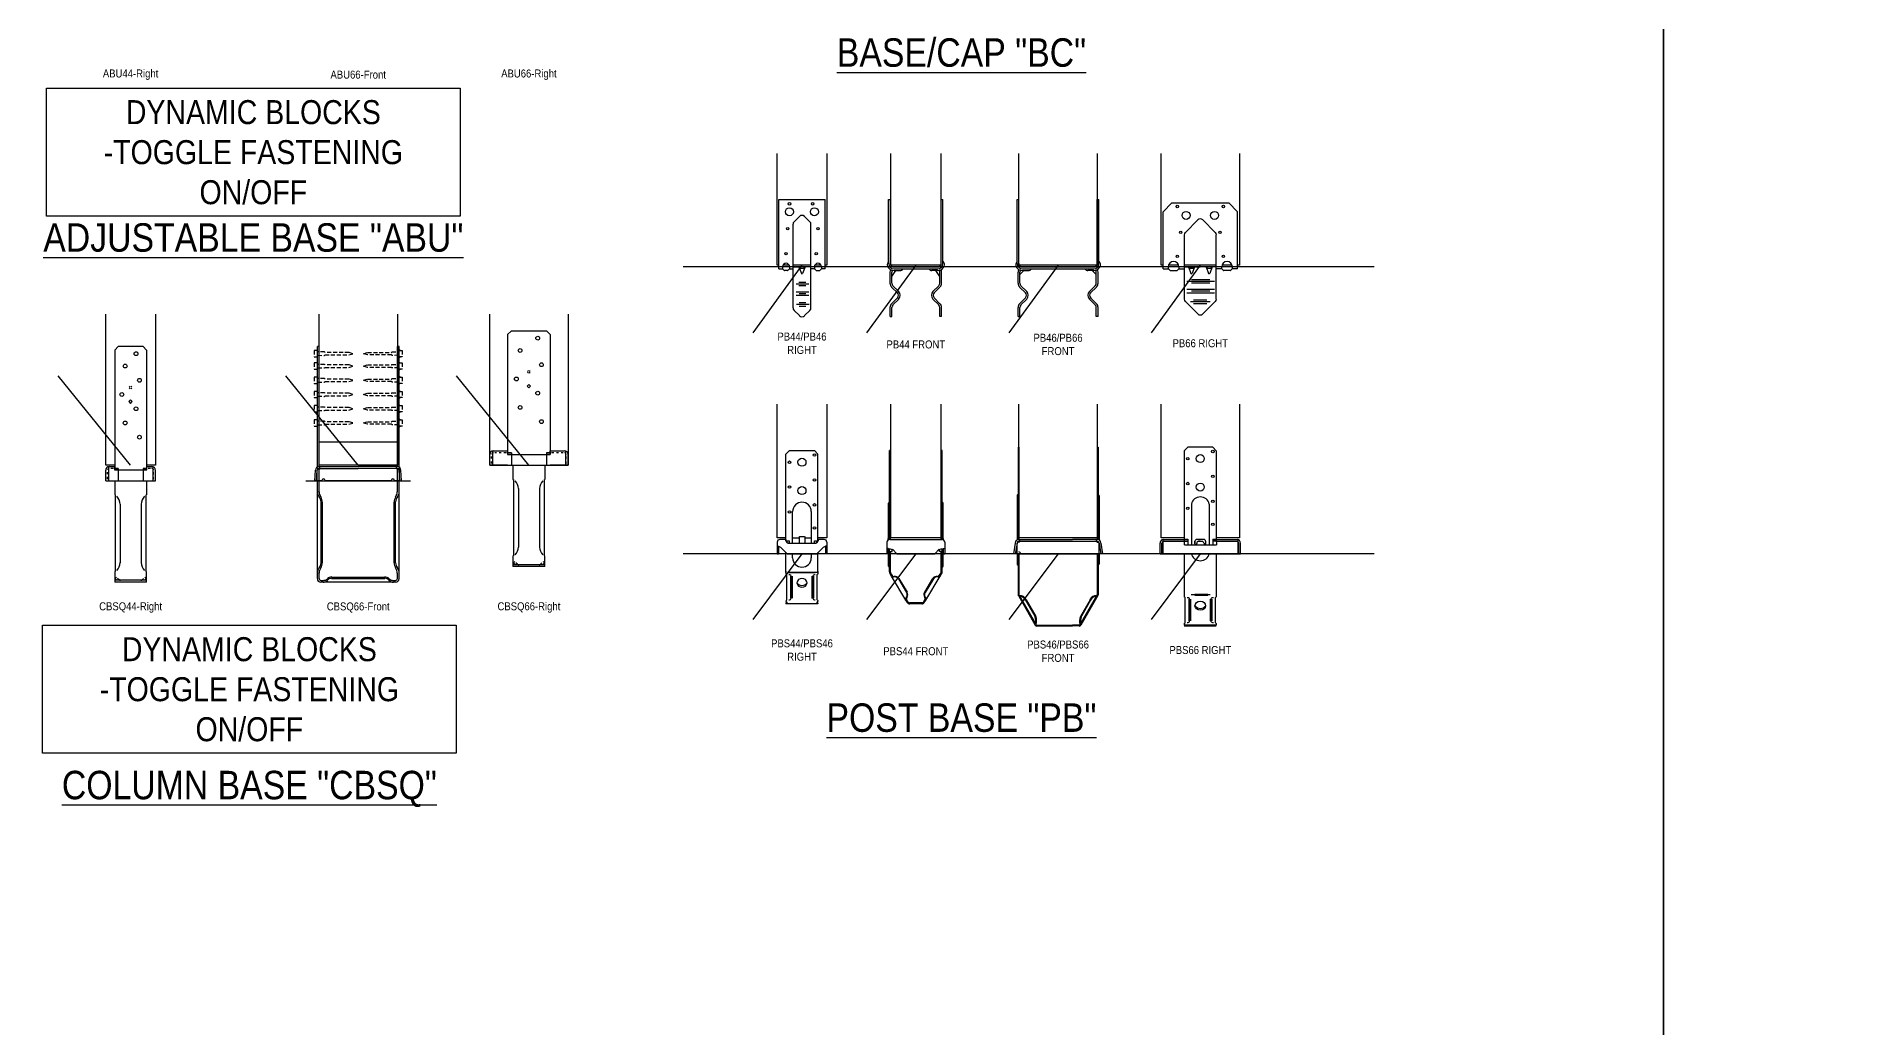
# Model space of a CAD drawing. Header units: inches. Extents: x -2661 to 42767, y -1222 to 9099.
# Drawn here: x 1390.6 to 1518.2, y 1728.7 to 1798.3 of the extents above; entities that cross this region are included whole.
import ezdxf

# ---------------------------------------------------------------- set-up
doc = ezdxf.new("R2010")
doc.units = ezdxf.units.IN
doc.header["$LTSCALE"] = 12
doc.header["$MEASUREMENT"] = 0
doc.linetypes.add('HIDDEN', pattern=[0.375, 0.25, -0.125])
doc.linetypes.add('HIDDEN8', pattern=[0.04625, 0.03125, -0.015])
doc.layers.get('0').update_dxf_attribs({"linetype": 'CONTINUOUS'})
doc.layers.add('NON-PLOT', color=253, linetype='CONTINUOUS', plot=False)
doc.layers.add('S-ANNO-NONPLOT', color=253, linetype='CONTINUOUS', plot=False, transparency=0.5)
for name, color, linetype in [('S-ANNO-NOTE', 4, 'CONTINUOUS'), ('S-SIMPSON', 2, 'CONTINUOUS'), ('S-WOOD', 3, 'CONTINUOUS')]:
    doc.layers.add(name, color=color, linetype=linetype)
doc.styles.add('Arial', font='arial.ttf', dxfattribs={"width": 0.85})

# ---------------------------------------------------------------- blocks, each defined once
blk = doc.blocks.new('CBSQ44-r')
for p, q in [((-0.88, 8.34), (-1.12, 8.09)), ((-1.12, 8.09), (-1.12, -0.22)), ((0.88, 8.34), (-0.88, 8.34)), ((0.88, 8.34), (1.12, 8.09)), ((1.12, 8.09), (1.12, -0.22)), ((-0.12, 4.47), (0, 4.59)), ((-0.12, 4.47), (0, 4.35)), ((0, 4.59), (0.12, 4.47)), ((0, 4.35), (0.12, 4.47)), ((-1.75, -1.09), (-1.75, -0.34)), ((-1.75, -1.09), (1.75, -1.09)), ((-1.62, -0.63), (-1.62, -0.48)), ((-1.62, -0.98), (-1.62, -0.82)), ((-1.56, -0.1), (-1.56, -1.09)), ((-1.5, -0.09), (-1.12, -0.09)), ((-1.39, -0.21), (-1.21, -0.21)), ((-1.14, -0.09), (-1.14, -0.33)), ((-1.14, -0.22), (-0.88, -0.22)), ((-1.14, -0.33), (1.14, -0.33)), ((-0.88, -0.22), (-1.12, -0.22)), ((-0.88, -0.22), (-1.12, -0.22)), ((-1.12, -1.09), (-1.12, -2.09)), ((-0.88, -0.22), (-0.88, -1.09)), ((-0.88, -0.22), (-0.88, -0.33)), ((-0.88, -0.33), (-0.88, -1.09)), ((0.88, -0.22), (0.88, -1.09)), ((0.88, -0.22), (0.88, -0.33)), ((1.12, -0.22), (0.88, -0.22)), ((0.88, -0.22), (1.14, -0.22)), ((1.12, -0.22), (0.88, -0.22)), ((0.88, -0.33), (0.88, -1.09)), ((1.12, -0.09), (1.5, -0.09)), ((1.12, -1.09), (1.12, -2.09)), ((1.14, -0.33), (1.14, -0.09)), ((1.23, -0.21), (1.41, -0.21)), ((1.56, -0.09), (1.56, -1.09)), ((1.62, -0.64), (1.62, -0.49)), ((1.62, -0.99), (1.62, -0.84)), ((1.75, -1.09), (1.75, -0.34)), ((-1.12, -2.09), (-1.09, -2.09)), ((-1.09, -2.09), (-1.09, -7.46)), ((1.09, -7.46), (1.09, -2.09)), ((1.12, -2.09), (1.09, -2.09)), ((-0.74, -2.74), (-0.74, -6.85)), ((0.74, -2.74), (0.74, -6.85)), ((-1.12, -7.46), (-1.12, -8.22)), ((-1.12, -7.46), (-1.09, -7.46)), ((1.12, -7.46), (1.09, -7.46)), ((1.12, -8.22), (1.12, -7.46)), ((1.12, -8.09), (-1.12, -8.09)), ((1.12, -8.22), (-1.12, -8.22))]:
    blk.add_line(p, q)
at = {"linetype": 'HIDDEN'}
for p, q in [((-0.09, 5.5), (-0.03, 5.56)), ((-0.03, 5.38), (-0.09, 5.44)), ((0.09, 5.5), (0.03, 5.56)), ((0.03, 5.38), (0.09, 5.44)), ((-1, -7.86), (-1.09, -7.95)), ((-1, -8.05), (-1.09, -7.95)), ((-0.81, -8.05), (-0.91, -7.96)), ((0.81, -8.05), (0.91, -7.96)), ((1, -7.86), (1.09, -7.95)), ((1, -8.05), (1.09, -7.95))]:
    blk.add_line(p, q, dxfattribs=at)
for centre in [(0.38, 7.84), (-0.38, 6.97), (0.62, 5.97), (-0.62, 4.97), (0.38, 3.97), (-0.38, 2.97), (0.62, 1.97)]:
    blk.add_circle(centre, 0.133)
for centre, radius, start, end in [((-1.5, -0.34), 0.25, 90, 180), ((-1.5, -0.34), 0.125, 90, 180), ((1.5, -0.34), 0.25, 0, 90), ((1.5, -0.34), 0.125, 0, 90), ((-1.64, -2.78), 0.906, 2.7693, 41.3908), ((1.65, -2.78), 0.906, 138.6092, 177.2307), ((-1.64, -6.8), 0.906, 318.6092, 357.2307), ((1.65, -6.8), 0.906, 182.7693, 221.3908)]:
    blk.add_arc(centre, radius, start, end)
for centre, start, end in [((-0.72, -7.96), 225, 270), ((0.72, -7.96), 270, 315)]:
    blk.add_arc(centre, 0.13, start, end, dxfattribs=at)
blk = doc.blocks.new('*U1065')
at = {"layer": 'NON-PLOT'}
blk.add_line((-3.69, -1.09), (3.68, -1.09), dxfattribs=at)
at = {"layer": 'S-SIMPSON'}
for p, q in [((-2.87, -0.12), (-2.87, 8.34)), ((-2.75, 8.34), (-2.87, 8.34)), ((-2.75, -0.09), (-2.75, 8.34)), ((2.75, -0.09), (2.75, 8.34)), ((2.87, 8.34), (2.75, 8.34)), ((2.87, -0.13), (2.87, 8.34)), ((-2.75, 1.65), (2.75, 1.65)), ((-3.06, -1.09), (-3, -0.34)), ((-2.93, -1.09), (-3.06, -1.09)), ((-2.93, -1.09), (-2.88, -0.34)), ((-2.75, -0.22), (-2.88, -0.22)), ((-2.88, -1.09), (-2.88, -0.34)), ((-2.57, -1.09), (-2.88, -1.09)), ((-2.88, -1.09), (-2.56, -1.09)), ((-2.87, -7.97), (-2.87, -1.09)), ((-2.75, -0.28), (-2.86, -0.28)), ((-2.84, -1.09), (-2.57, -1.09)), ((-2.75, -0.09), (0, -0.09)), ((-2.75, -0.28), (-2.75, -0.22)), ((-2.75, -0.22), (-2.69, -0.22)), ((-2.75, -1.09), (-2.75, -0.28)), ((-2.75, -1.86), (-2.75, -1.09)), ((-2.69, -0.22), (-2.69, -0.09)), ((-2.69, -0.22), (0, -0.22)), ((2.31, -1.09), (-2.32, -1.09)), ((-2.32, -1.09), (2.31, -1.09)), ((2.75, -0.09), (0, -0.09)), ((2.68, -0.22), (0, -0.22)), ((2.56, -1.09), (2.83, -1.09)), ((2.87, -1.09), (2.56, -1.09)), ((2.87, -1.09), (2.56, -1.09)), ((2.68, -0.22), (2.68, -0.09)), ((2.75, -0.22), (2.68, -0.22)), ((2.75, -0.28), (2.75, -0.22)), ((2.75, -1.09), (2.75, -0.28)), ((2.75, -0.28), (2.85, -0.28)), ((2.75, -1.86), (2.75, -1.09)), ((2.87, -0.13), (2.87, -1.09)), ((2.93, -1.09), (2.87, -0.34)), ((2.93, -1.09), (2.87, -0.34)), ((2.87, -7.97), (2.87, -1.09)), ((2.87, -1.86), (2.87, -1.09)), ((2.93, -1.09), (3.05, -1.09)), ((3.05, -1.09), (3, -0.34)), ((-2.61, -6.85), (-2.61, -2.58)), ((-2.52, -6.85), (-2.52, -2.59)), ((2.52, -6.85), (2.52, -2.59)), ((2.61, -6.85), (2.61, -2.58)), ((-2.75, -7.97), (-2.75, -7.58)), ((2.75, -7.97), (2.75, -7.58)), ((-2.75, -7.97), (-2.75, -7.97)), ((2.62, -8.22), (-2.63, -8.22)), ((-2.62, -8.1), (-2.47, -8.1)), ((-1.87, -7.95), (1.87, -7.95)), ((-1.86, -7.86), (1.87, -7.86)), ((2.47, -8.1), (2.62, -8.1)), ((2.75, -7.97), (2.75, -7.97))]:
    blk.add_line(p, q, dxfattribs=at)
at = {"layer": 'S-SIMPSON', "color": 1, "linetype": 'HIDDEN8', "ltscale": 0.75}
for points in [[(-0.37, 7.84), (-0.65, 7.93), (-2.33, 7.93), (-2.37, 7.97), (-2.84, 7.97, -0.417818), (-2.87, 8), (-2.87, 8.1), (-2.92, 8.1), (-2.92, 8.06), (-3.1, 8.06), (-3.1, 7.63), (-2.92, 7.63), (-2.92, 7.58), (-2.87, 7.58), (-2.87, 7.69, -0.414214), (-2.84, 7.73), (-2.37, 7.72), (-2.33, 7.76), (-0.65, 7.76)], [(0.37, 7.84), (0.65, 7.93), (2.34, 7.93), (2.37, 7.97), (2.84, 7.97, 0.417818), (2.87, 8), (2.87, 8.1), (2.92, 8.1), (2.92, 8.06), (3.1, 8.06), (3.1, 7.63), (2.92, 7.63), (2.92, 7.58), (2.87, 7.58), (2.87, 7.69, 0.414214), (2.84, 7.73), (2.37, 7.72), (2.34, 7.76), (0.65, 7.76)], [(-0.37, 6.97), (-0.65, 7.06), (-2.33, 7.06), (-2.37, 7.09), (-2.84, 7.09, -0.417818), (-2.87, 7.12), (-2.87, 7.23), (-2.92, 7.23), (-2.92, 7.19), (-3.1, 7.19), (-3.1, 6.75), (-2.92, 6.75), (-2.92, 6.71), (-2.87, 6.71), (-2.87, 6.82, -0.414214), (-2.84, 6.85), (-2.37, 6.84), (-2.33, 6.88), (-0.65, 6.88)], [(0.37, 6.97), (0.65, 7.06), (2.34, 7.06), (2.37, 7.09), (2.84, 7.09, 0.417818), (2.87, 7.12), (2.87, 7.23), (2.92, 7.23), (2.92, 7.19), (3.1, 7.19), (3.1, 6.75), (2.92, 6.75), (2.92, 6.71), (2.87, 6.71), (2.87, 6.82, 0.414214), (2.84, 6.85), (2.37, 6.84), (2.34, 6.88), (0.65, 6.88)], [(-0.37, 5.97), (-0.65, 6.06), (-2.33, 6.06), (-2.37, 6.09), (-2.84, 6.09, -0.417818), (-2.87, 6.12), (-2.87, 6.23), (-2.92, 6.23), (-2.92, 6.19), (-3.1, 6.19), (-3.1, 5.75), (-2.92, 5.75), (-2.92, 5.71), (-2.87, 5.71), (-2.87, 5.82, -0.414214), (-2.84, 5.85), (-2.37, 5.84), (-2.33, 5.88), (-0.65, 5.88)], [(-0.37, 4.97), (-0.65, 5.06), (-2.33, 5.06), (-2.37, 5.09), (-2.84, 5.09, -0.417818), (-2.87, 5.12), (-2.87, 5.23), (-2.92, 5.23), (-2.92, 5.19), (-3.09, 5.19), (-3.09, 4.75), (-2.92, 4.75), (-2.92, 4.71), (-2.87, 4.71), (-2.87, 4.82, -0.414214), (-2.84, 4.85), (-2.37, 4.84), (-2.33, 4.88), (-0.65, 4.88)], [(0.37, 5.97), (0.65, 6.06), (2.34, 6.06), (2.37, 6.09), (2.84, 6.09, 0.417818), (2.87, 6.12), (2.87, 6.23), (2.92, 6.23), (2.92, 6.19), (3.1, 6.19), (3.1, 5.75), (2.92, 5.75), (2.92, 5.71), (2.87, 5.71), (2.87, 5.82, 0.414214), (2.84, 5.85), (2.37, 5.84), (2.34, 5.88), (0.65, 5.88)], [(0.37, 4.97), (0.65, 5.06), (2.33, 5.06), (2.37, 5.09), (2.84, 5.09, 0.417818), (2.87, 5.12), (2.87, 5.23), (2.92, 5.23), (2.92, 5.19), (3.09, 5.19), (3.09, 4.75), (2.92, 4.75), (2.92, 4.71), (2.87, 4.71), (2.87, 4.82, 0.414214), (2.84, 4.85), (2.37, 4.84), (2.33, 4.88), (0.65, 4.88)], [(-0.37, 3.97), (-0.65, 4.06), (-2.33, 4.06), (-2.37, 4.09), (-2.84, 4.09, -0.417818), (-2.87, 4.12), (-2.87, 4.23), (-2.92, 4.23), (-2.92, 4.19), (-3.09, 4.19), (-3.09, 3.75), (-2.92, 3.75), (-2.92, 3.71), (-2.87, 3.71), (-2.87, 3.82, -0.414214), (-2.84, 3.85), (-2.37, 3.84), (-2.33, 3.88), (-0.65, 3.88)], [(0.37, 3.97), (0.65, 4.06), (2.33, 4.06), (2.37, 4.09), (2.84, 4.09, 0.417818), (2.87, 4.12), (2.87, 4.23), (2.92, 4.23), (2.92, 4.19), (3.09, 4.19), (3.09, 3.75), (2.92, 3.75), (2.92, 3.71), (2.87, 3.71), (2.87, 3.82, 0.414214), (2.84, 3.85), (2.37, 3.84), (2.33, 3.88), (0.65, 3.88)], [(-0.37, 2.97), (-0.65, 3.06), (-2.33, 3.06), (-2.37, 3.09), (-2.84, 3.09, -0.417818), (-2.87, 3.12), (-2.87, 3.23), (-2.92, 3.23), (-2.92, 3.19), (-3.1, 3.19), (-3.1, 2.75), (-2.92, 2.75), (-2.92, 2.71), (-2.87, 2.71), (-2.87, 2.82, -0.414214), (-2.84, 2.85), (-2.37, 2.84), (-2.33, 2.88), (-0.65, 2.88)], [(0.37, 2.97), (0.65, 3.06), (2.34, 3.06), (2.37, 3.09), (2.84, 3.09, 0.417818), (2.87, 3.12), (2.87, 3.23), (2.92, 3.23), (2.92, 3.19), (3.1, 3.19), (3.1, 2.75), (2.92, 2.75), (2.92, 2.71), (2.87, 2.71), (2.87, 2.82, 0.414214), (2.84, 2.85), (2.37, 2.84), (2.34, 2.88), (0.65, 2.88)]]:
    blk.add_lwpolyline(points, format="xyb", close=True, dxfattribs=at)
at = {"layer": 'S-SIMPSON'}
for centre, radius, start, end in [((-2.75, -0.34), 0.25, 90, 180), ((-2.75, -0.34), 0.125, 90, 180), ((-2.75, -0.22), 0.0625, 270, 0), ((-2.44, -1.09), 0.125, 0, 180), ((2.43, -1.09), 0.125, 0, 180), ((2.75, -0.22), 0.0625, 180, 270), ((2.75, -0.34), 0.25, 0, 90), ((2.75, -0.34), 0.125, 0, 90), ((-2.38, -1.89), 0.493, 176.0522, 221.0425), ((-2.01, -1.82), 0.739, 183.1656, 212.7121), ((-3.44, -2.68), 0.839, 6.8508, 33.9656), ((-3.28, -2.62), 0.758, 2.1464, 31.7503), ((3.28, -2.62), 0.758, 148.2514, 177.8554), ((3.45, -2.68), 0.839, 146.0362, 173.1509), ((2.01, -1.82), 0.739, 327.2897, 356.8361), ((2.38, -1.89), 0.493, 318.9592, 3.9496), ((-2.38, -7.55), 0.493, 138.9584, 183.9487), ((-3.44, -6.75), 0.839, 326.0353, 353.15), ((-2.01, -7.62), 0.739, 147.2888, 176.8352), ((-3.28, -6.82), 0.758, 328.2505, 357.8545), ((3.28, -6.82), 0.758, 182.1455, 211.7495), ((3.45, -6.75), 0.839, 186.85, 213.9647), ((2.01, -7.62), 0.739, 3.1648, 32.7112), ((2.38, -7.55), 0.493, 356.0513, 41.0416), ((-2.64, -7.99), 0.234, 176.0103, 271.6515), ((-2.62, -7.97), 0.13, 180, 270), ((-2.45, -7.69), 0.405, 267.8651, 314.53), ((-2.49, -7.72), 0.499, 272.4108, 309.9843), ((-1.88, -8.26), 0.405, 87.8651, 135.8748), ((-1.86, -8.35), 0.403, 91.2376, 141.3107), ((1.88, -8.26), 0.405, 44.1252, 92.1349), ((1.86, -8.35), 0.403, 38.6893, 88.7624), ((2.46, -7.69), 0.405, 225.47, 272.1349), ((2.5, -7.72), 0.499, 230.0157, 267.5892), ((2.62, -7.97), 0.25, 270, 0), ((2.62, -7.97), 0.13, 270, 0)]:
    blk.add_arc(centre, radius, start, end, dxfattribs=at)
blk = doc.blocks.new('PB44-front')
at = {"layer": 'S-SIMPSON'}
for p, q in [((-1.91, 0.12), (-1.91, 4.62)), ((-1.91, 4.62), (-1.78, 4.62)), ((-1.78, 0.12), (-1.78, 4.62)), ((1.78, 0.12), (1.78, 4.62)), ((1.78, 4.62), (1.91, 4.62)), ((1.91, 0.12), (1.91, 4.62)), ((-1.81, -1.27), (-1.81, -0.5)), ((-1.69, -0.79), (-1.4, -0.37)), ((-1.69, -1.27), (-1.69, -0.5)), ((-1.53, -0.12), (1.53, -0.12)), ((-1.53, -0.25), (1.53, -0.25)), ((-1.53, -0.38), (-1.12, -0.38)), ((1.54, -0.38), (1.13, -0.38)), ((1.69, -0.79), (1.4, -0.37)), ((1.69, -1.27), (1.69, -0.5)), ((1.81, -1.27), (1.81, -0.5)), ((-1.7, -1.54), (-1.29, -1.95)), ((-1.7, -2.71), (-1.29, -2.3)), ((-1.61, -1.45), (-1.2, -1.86)), ((-1.61, -2.8), (-1.2, -2.39)), ((1.61, -1.45), (1.2, -1.86)), ((1.61, -2.8), (1.2, -2.39)), ((1.7, -1.54), (1.29, -1.95)), ((1.7, -2.71), (1.29, -2.3)), ((-1.81, -3.62), (-1.81, -2.98)), ((-1.81, -3.62), (-1.69, -3.62)), ((-1.69, -3.62), (-1.69, -2.98)), ((1.69, -3.62), (1.69, -2.98)), ((1.81, -3.62), (1.69, -3.62)), ((1.81, -3.62), (1.81, -2.98))]:
    blk.add_line(p, q, dxfattribs=at)
for centre, radius, start, end in [((-1.7, 0.02), 0.307, 132.3415, 196.7224), ((-1.53, 0.12), 0.375, 180, 270), ((-1.53, 0.12), 0.25, 180, 270), ((1.53, 0.12), 0.375, 270, 0), ((1.53, 0.12), 0.25, 270, 0), ((1.71, 0.02), 0.307, 343.2776, 47.6585), ((-1.53, 0.12), 0.5, 202.1719, 270), ((-1.44, -0.5), 0.375, 150.8034, 180), ((-1.44, -1.27), 0.375, 180, 225), ((-1.44, -0.5), 0.25, 146.4156, 180), ((-1.44, -1.27), 0.25, 180, 225), ((-1.11, -0.15), 0.225, 267.3994, 333.569), ((1.12, -0.15), 0.225, 206.431, 272.6006), ((1.54, 0.12), 0.5, 270, 337.8281), ((1.44, -1.27), 0.25, 315, 0), ((1.44, -0.5), 0.25, 0, 32.9101), ((1.44, -1.27), 0.375, 315, 0), ((1.44, -0.5), 0.375, 0, 28.3139), ((-1.47, -2.12), 0.25, 315, 45), ((-1.47, -2.12), 0.375, 315, 45), ((1.47, -2.12), 0.375, 135, 225), ((1.47, -2.12), 0.25, 135, 225), ((-1.44, -2.98), 0.375, 135, 180), ((-1.44, -2.98), 0.25, 135, 180), ((1.44, -2.98), 0.25, 0, 45), ((1.44, -2.98), 0.375, 0, 45)]:
    blk.add_arc(centre, radius, start, end, dxfattribs=at)
blk = doc.blocks.new('PB44-right')
at = {"layer": 'S-SIMPSON'}
for p, q in [((-1.62, -0.25), (-1.62, 4.62)), ((-1.62, 4.62), (1.62, 4.62)), ((1.62, -0.25), (1.62, 4.62)), ((-0.62, -3), (-0.62, 2.87)), ((-0.55, 3.05), (-0.18, 3.43)), ((0.55, 3.05), (0.18, 3.43)), ((0.63, -3), (0.63, 2.88)), ((-1.62, -0.25), (-1.37, -0.25)), ((-1.37, -0.12), (-1.37, -0.25)), ((-1.27, -0.36), (-1.37, -0.26)), ((-1.03, -0.38), (-1.22, -0.38)), ((-0.98, -0.36), (-0.88, -0.26)), ((-0.88, -0.12), (-0.88, -0.25)), ((-0.88, -0.25), (-0.62, -0.25)), ((-0.62, -0.12), (-0.22, -0.12)), ((0.22, -0.12), (-0.22, -0.12)), ((-0.22, -0.13), (-0.04, -0.58)), ((-0.22, -1.19), (0.28, -1.19)), ((0.22, -0.13), (0.04, -0.58)), ((0.63, -0.12), (0.22, -0.12)), ((0.87, -0.25), (0.62, -0.25)), ((0.87, -0.12), (0.87, -0.25)), ((0.98, -0.36), (0.88, -0.26)), ((1.03, -0.38), (1.22, -0.38)), ((1.27, -0.36), (1.37, -0.26)), ((1.37, -0.12), (1.37, -0.25)), ((1.62, -0.25), (1.37, -0.25)), ((-0.41, -1.31), (0.47, -1.31)), ((-0.41, -1.88), (0.47, -1.88)), ((-0.41, -2.12), (0.47, -2.12)), ((-0.22, -1.44), (0.28, -1.44)), ((-0.19, -2), (0.28, -2)), ((-0.55, -3.18), (-0.18, -3.55)), ((-0.38, -2.75), (0.5, -2.75)), ((-0.19, -2.62), (0.28, -2.62)), ((-0.19, -2.88), (0.28, -2.88)), ((0.55, -3.18), (0.18, -3.55))]:
    blk.add_line(p, q, dxfattribs=at)
for centre, radius in [((-0.88, 3.75), 0.281), ((-0.88, 4.31), 0.0859), ((0.87, 3.75), 0.281), ((0.75, 4.31), 0.0859), ((-1, 2.56), 0.0859), ((1.12, 2.56), 0.0859), ((-1.12, 0.81), 0.0859), ((1, 0.81), 0.0859)]:
    blk.add_circle(centre, radius, dxfattribs=at)
for centre, radius, start, end in [((-0.38, 2.87), 0.25, 135, 180), ((0, 3.25), 0.25, 45, 135), ((0.38, 2.87), 0.25, 0, 45), ((-1.12, -0.12), 0.25, 0, 180), ((1.12, -0.12), 0.25, 0, 180), ((-1.39, -0.28), 0.0312, 45, 90), ((-1.22, -0.31), 0.0625, 225, 270), ((-1.03, -0.31), 0.0625, 270, 315), ((-0.86, -0.28), 0.0312, 90, 135), ((-0.23, -0.16), 0.0312, 45.9514, 90), ((0, 0.08), 0.302, 225.9514, 314.0486), ((0, -0.56), 0.0469, 200.4239, 339.5761), ((0.23, -0.16), 0.0312, 90, 134.0486), ((0.86, -0.28), 0.0312, 45, 90), ((1.03, -0.31), 0.0625, 225, 270), ((1.22, -0.31), 0.0625, 270, 315), ((1.39, -0.28), 0.0312, 90, 135), ((-0.38, -3), 0.25, 180, 225), ((0, -3.38), 0.25, 225, 315), ((0.38, -3), 0.25, 315, 0)]:
    blk.add_arc(centre, radius, start, end, dxfattribs=at)
blk = doc.blocks.new('PB46-PB66-front')
at = {"layer": 'S-SIMPSON'}
for p, q in [((-2.88, 0.12), (-2.88, 4.62)), ((-2.88, 4.62), (-2.75, 4.62)), ((-2.75, 0.12), (-2.75, 4.62)), ((2.75, 0.12), (2.75, 4.62)), ((2.75, 4.62), (2.87, 4.62)), ((2.87, 0.12), (2.87, 4.62)), ((-2.81, -1.27), (-2.81, -0.5)), ((-2.69, -0.66), (-2.4, -0.37)), ((-2.69, -1.27), (-2.69, -0.5)), ((-2.5, -0.12), (2.5, -0.12)), ((-2.5, -0.25), (2.5, -0.25)), ((-2.5, -0.38), (-2.09, -0.38)), ((2.51, -0.38), (2.1, -0.38)), ((2.69, -0.66), (2.4, -0.37)), ((2.69, -1.27), (2.69, -0.5)), ((2.81, -1.27), (2.81, -0.5)), ((-2.7, -1.54), (-2.29, -1.95)), ((-2.7, -2.71), (-2.29, -2.3)), ((-2.61, -1.45), (-2.2, -1.86)), ((-2.61, -2.8), (-2.2, -2.39)), ((2.61, -1.45), (2.2, -1.86)), ((2.61, -2.8), (2.2, -2.39)), ((2.7, -1.54), (2.29, -1.95)), ((2.7, -2.71), (2.29, -2.3)), ((-2.81, -3.62), (-2.81, -2.98)), ((-2.81, -3.62), (-2.69, -3.62)), ((-2.69, -3.62), (-2.69, -2.98)), ((2.69, -3.62), (2.69, -2.98)), ((2.81, -3.62), (2.69, -3.62)), ((2.81, -3.62), (2.81, -2.98))]:
    blk.add_line(p, q, dxfattribs=at)
for centre, radius, start, end in [((-2.67, 0.02), 0.307, 132.3415, 196.7224), ((-2.5, 0.12), 0.375, 180, 270), ((-2.5, 0.12), 0.25, 180, 270), ((2.5, 0.12), 0.375, 270, 0), ((2.5, 0.12), 0.25, 270, 0), ((2.68, 0.02), 0.307, 343.2776, 47.6585), ((-2.5, 0.12), 0.5, 202.1719, 270), ((-2.44, -0.5), 0.375, 148.4591, 180), ((-2.44, -1.27), 0.375, 180, 225), ((-2.44, -0.5), 0.25, 144.4708, 180), ((-2.44, -1.27), 0.25, 180, 225), ((-2.08, -0.15), 0.225, 267.3994, 333.569), ((2.09, -0.15), 0.225, 206.431, 272.6006), ((2.51, 0.12), 0.5, 270, 337.8281), ((2.44, -1.27), 0.25, 315, 0), ((2.44, -0.5), 0.25, 0, 34.6968), ((2.44, -1.27), 0.375, 315, 0), ((2.44, -0.5), 0.375, 0, 30.5668), ((-2.47, -2.12), 0.25, 315, 45), ((-2.47, -2.12), 0.375, 315, 45), ((2.47, -2.12), 0.375, 135, 225), ((2.47, -2.12), 0.25, 135, 225), ((-2.44, -2.98), 0.375, 135, 180), ((-2.44, -2.98), 0.25, 135, 180), ((2.44, -2.98), 0.25, 0, 45), ((2.44, -2.98), 0.375, 0, 45)]:
    blk.add_arc(centre, radius, start, end, dxfattribs=at)
blk = doc.blocks.new('PB66-right')
for p, q in [((-2.62, 3.75), (-2, 4.38)), ((-2, 4.38), (2, 4.38)), ((2.62, 3.75), (2, 4.38)), ((-2.62, -0.25), (-2.62, 3.75)), ((-1.05, 2.3), (-0.18, 3.18)), ((1.05, 2.3), (0.18, 3.18)), ((2.62, -0.25), (2.62, 3.75)), ((-1.12, -2.38), (-1.12, 2.12)), ((1.12, -2.38), (1.12, 2.12)), ((-2.62, -0.25), (-2.26, -0.25)), ((-2.25, -0.12), (-2.25, -0.25)), ((-2.14, -0.36), (-2.24, -0.26)), ((-2.1, -0.38), (-1.65, -0.38)), ((-1.61, -0.36), (-1.51, -0.26)), ((-1.5, -0.12), (-1.5, -0.25)), ((-1.49, -0.25), (-1.12, -0.25)), ((-1.12, -0.12), (0, -0.12)), ((-0.94, -1.12), (1, -1.12)), ((-0.84, -0.13), (-0.67, -0.58)), ((-0.63, -1), (0.66, -1)), ((-0.63, -1.25), (0.66, -1.25)), ((-0.41, -0.13), (-0.58, -0.58)), ((1.12, -0.12), (0, -0.12)), ((0.41, -0.13), (0.58, -0.58)), ((0.84, -0.13), (0.67, -0.58)), ((1.49, -0.25), (1.12, -0.25)), ((1.5, -0.12), (1.5, -0.25)), ((1.61, -0.36), (1.51, -0.26)), ((2.1, -0.38), (1.65, -0.38)), ((2.14, -0.36), (2.24, -0.26)), ((2.25, -0.12), (2.25, -0.25)), ((2.62, -0.25), (2.26, -0.25)), ((-0.94, -1.69), (1, -1.69)), ((-0.94, -1.94), (1, -1.94)), ((-0.63, -1.81), (0.66, -1.81)), ((-0.47, -2.44), (0.47, -2.44)), ((-1.05, -2.55), (-0.18, -3.43)), ((-0.69, -2.56), (0.69, -2.56)), ((-0.47, -2.69), (0.47, -2.69)), ((1.05, -2.55), (0.18, -3.43))]:
    blk.add_line(p, q)
for centre, radius in [((-1.62, 4.12), 0.0859), ((1.62, 4.12), 0.0859), ((-1, 3.5), 0.281), ((1, 3.5), 0.281), ((-1.38, 2.31), 0.0859), ((1.38, 2.31), 0.0859), ((-1.62, 0.62), 0.0859), ((1.62, 0.62), 0.0859)]:
    blk.add_circle(centre, radius)
for centre, radius, start, end in [((0, 3), 0.25, 45, 135), ((-0.88, 2.12), 0.25, 135, 180), ((0.88, 2.12), 0.25, 0, 45), ((-1.88, -0.12), 0.375, 0, 180), ((1.88, -0.12), 0.375, 0, 180), ((-2.26, -0.28), 0.0312, 45, 90), ((-2.1, -0.31), 0.0625, 225, 270), ((-1.65, -0.31), 0.0625, 270, 315), ((-1.49, -0.28), 0.0312, 90, 135), ((-0.86, -0.16), 0.0312, 45.9514, 90), ((-0.63, 0.08), 0.302, 225.9514, 314.0486), ((-0.63, -0.56), 0.0469, 200.4239, 339.5761), ((-0.39, -0.16), 0.0312, 90, 134.0486), ((0.39, -0.16), 0.0312, 45.9514, 90), ((0.62, 0.08), 0.302, 225.9514, 314.0486), ((0.62, -0.56), 0.0469, 200.4239, 339.5761), ((0.86, -0.16), 0.0312, 90, 134.0486), ((1.49, -0.28), 0.0312, 45, 90), ((1.65, -0.31), 0.0625, 225, 270), ((2.1, -0.31), 0.0625, 270, 315), ((2.26, -0.28), 0.0312, 90, 135), ((-0.88, -2.38), 0.25, 180, 225), ((0.88, -2.38), 0.25, 315, 0), ((0, -3.25), 0.25, 225, 315)]:
    blk.add_arc(centre, radius, start, end)
blk = doc.blocks.new('Y-PBS44A-f')
for p, q in [((-1.13, 10.53), (-0.88, 10.78)), ((-1.13, 4.43), (-1.13, 10.53)), ((-0.88, 10.78), (0.88, 10.78)), ((0.88, 10.78), (1.12, 10.53)), ((1.12, 4.43), (1.12, 10.53)), ((-0.66, 4.28), (-0.66, 6.49)), ((0.66, 4.28), (0.66, 6.49)), ((-1.75, 4.33), (-1.75, 3.52)), ((-1.75, 4.05), (-1.65, 4.05)), ((-1.65, 4.05), (-1.65, 3.52)), ((-1.13, 4.52), (-1.55, 4.52)), ((-1.43, 3.91), (-1.04, 3.52)), ((-1.14, 4.52), (-1.14, 4.44)), ((-1.13, 4.43), (-1.14, 4.43)), ((-1.13, 4.43), (-0.88, 4.43)), ((-1.05, 4.3), (-1.05, 4.43)), ((-0.98, 4.28), (0.98, 4.28)), ((-0.88, 4.28), (-0.88, 4.43)), ((-0.19, 4.74), (-0.19, 4.28)), ((-0.17, 4.74), (0.18, 4.74)), ((0.19, 4.74), (0.19, 4.28)), ((0.88, 4.43), (1.12, 4.43)), ((0.88, 4.28), (0.88, 4.43)), ((1.43, 3.91), (1.04, 3.52)), ((1.05, 4.3), (1.05, 4.43)), ((1.55, 4.52), (1.12, 4.52)), ((1.14, 4.43), (1.12, 4.43)), ((1.14, 4.52), (1.14, 4.44)), ((1.65, 4.05), (1.65, 3.52)), ((1.75, 4.05), (1.65, 4.05)), ((1.75, 4.33), (1.75, 3.52)), ((-1.75, 3.52), (-1.65, 3.52)), ((-1.13, 2.21), (-1.13, 3.61)), ((-1.04, 3.52), (1.04, 3.52)), ((-0.66, 3.24), (-0.66, 3.52)), ((0.66, 3.24), (0.66, 3.52)), ((1.12, 2.21), (1.12, 3.61)), ((1.75, 3.52), (1.65, 3.52)), ((-1.13, 2.3), (-1.13, 2.11)), ((-1.06, 0.28), (-1.06, 2.06)), ((1.07, 2.21), (-1.03, 2.21)), ((0.92, 2.18), (-0.92, 2.18)), ((-0.81, 1.94), (-0.81, 0.41)), ((-0.75, 1.89), (-0.75, 0.96)), ((-0.7, 1.94), (-0.7, 0.41)), ((0.7, 1.94), (0.7, 0.41)), ((0.75, 1.94), (0.75, 0.96)), ((0.81, 1.94), (0.81, 0.41)), ((1.06, 0.28), (1.06, 2.06)), ((1.12, 2.3), (1.12, 2.11)), ((-1.04, 0.07), (-1.13, 0.07)), ((-1.13, 0.21), (-1.13, 0.16)), ((-1.13, 0.07), (-1.13, 0)), ((1.12, 0), (-1.13, 0)), ((-0.75, 0.39), (-0.75, 0.96)), ((0.75, 0.39), (0.75, 0.96)), ((1.12, 0.07), (1.04, 0.07)), ((1.12, 0.22), (1.12, 0.16)), ((1.12, 0.07), (1.12, 0))]:
    blk.add_line(p, q)
for centre, radius in [((0, 9.96), 0.281), ((0.88, 10.46), 0.0855), ((-0.88, 9.96), 0.0855), ((-0.88, 8.21), 0.0855), ((0, 7.96), 0.281), ((0.88, 8.71), 0.0855), ((-0.88, 6.46), 0.0855), ((0.88, 6.96), 0.0855), ((0.88, 5.34), 0.0855)]:
    blk.add_circle(centre, radius)
for centre, radius, start, end in [((0, 6.49), 0.656, 0, 180), ((-1.55, 4.33), 0.198, 90, 180), ((-1.15, 4.92), 1, 239.9509, 245.0489), ((-1.79, 3.54), 0.515, 45, 65.0489), ((-0.98, 4.44), 0.156, 180, 270), ((0.98, 4.44), 0.156, 270, 0), ((1.79, 3.54), 0.515, 114.9511, 135), ((1.55, 4.33), 0.198, 0, 90), ((1.15, 4.92), 1, 294.9511, 300.0491), ((0, 3.24), 0.656, 180, 0), ((-1.76, 1.24), 1.07, 49.6048, 54.0605), ((-0.89, 1.9), 0.14, 352.0508, 103.75), ((0, 1.42), 0.375, 9.3816, 170.6184), ((0, 1.77), 0.468, 217.7929, 322.1198), ((0, 1.54), 0.375, 189.3816, 350.6184), ((0.89, 1.91), 0.14, 75.1671, 166.4279), ((1.76, 1.24), 1.07, 125.9597, 130.4167), ((-1.82, 1.03), 1.07, 310.6013, 315.3911), ((-1.13, 0.07), 0.085, 304.5603, 90), ((-0.89, 0.43), 0.14, 255.1651, 346.4198), ((0.89, 0.43), 0.14, 194.3515, 285.0275), ((1.12, 0.07), 0.085, 90, 235.4397), ((1.76, 1.09), 1.07, 229.4125, 233.8797)]:
    blk.add_arc(centre, radius, start, end)
blk = doc.blocks.new('PBS44A-r')
for p, q in [((-1.43, 4.52), (-1.43, 10.78)), ((-1.36, 10.78), (-1.43, 10.78)), ((-1.36, 10.53), (-1.43, 10.53)), ((-1.36, 4.52), (-1.36, 10.78)), ((2.21, 4.52), (2.21, 10.78)), ((2.28, 10.78), (2.21, 10.78)), ((2.28, 10.53), (2.21, 10.53)), ((2.28, 4.52), (2.28, 10.78)), ((-1.5, 4.5), (-1.5, 7.08)), ((2.35, 4.5), (2.35, 7.08)), ((-1.61, 4.33), (-1.61, 3.52)), ((-1.51, 3.9), (-1.61, 3.9)), ((-1.52, 4.49), (-1.5, 4.74)), ((-1.51, 3.9), (-1.51, 3.52)), ((-1.5, 2.66), (-1.5, 3.9)), ((-1.43, 2.25), (-1.43, 3.88)), ((-1.41, 4.52), (2.26, 4.52)), ((-1.24, 3.68), (-1.24, 3.84)), ((-1.22, 3.84), (-0.91, 3.52)), ((2.07, 3.84), (1.76, 3.52)), ((2.09, 3.68), (2.09, 3.84)), ((2.28, 2.25), (2.28, 3.88)), ((2.38, 4.49), (2.35, 4.74)), ((2.35, 2.66), (2.35, 3.9)), ((2.36, 3.9), (2.36, 3.52)), ((2.36, 3.9), (2.46, 3.9)), ((2.46, 4.33), (2.46, 3.52)), ((-1.51, 3.52), (-1.61, 3.52)), ((-1.43, 3.68), (-1.24, 3.68)), ((-1.36, 2.24), (-1.36, 3.68)), ((-0.91, 3.52), (1.76, 3.52)), ((2.28, 3.68), (2.09, 3.68)), ((2.21, 2.24), (2.21, 3.68)), ((2.36, 3.52), (2.46, 3.52)), ((-1.29, 1.96), (-1.4, 2.15)), ((-1.22, 1.99), (-1.35, 2.19)), ((-0.28, 0.27), (-1.29, 1.96)), ((-0.8, 1.76), (-0.22, 0.79)), ((-0.76, 1.78), (-0.18, 0.82)), ((1.61, 1.78), (1.03, 0.82)), ((1.66, 1.76), (1.08, 0.79)), ((1.13, 0.27), (2.14, 1.96)), ((2.08, 1.99), (2.2, 2.19)), ((2.14, 1.96), (2.26, 2.15)), ((-0.17, 0.1), (-0.28, 0.27)), ((-0.1, 0.12), (-0.22, 0.31)), ((0.87, 0.07), (-0.02, 0.07)), ((0.85, 0), (0, 0)), ((0.96, 0.12), (1.07, 0.31)), ((1.02, 0.1), (1.13, 0.27))]:
    blk.add_line(p, q)
for centre, radius, start, end in [((-1.43, 7.08), 0.07, 90, 180), ((2.28, 7.08), 0.07, 0, 90), ((-1.41, 4.33), 0.198, 90, 180), ((1.32, 16.38), 12.8, 257.2143, 258.5467), ((-0.47, 16.38), 12.8, 281.4533, 282.7857), ((2.26, 4.33), 0.198, 0, 90), ((-1.43, 2.66), 0.07, 180, 270), ((2.28, 2.66), 0.07, 270, 0), ((-1.23, 2.25), 0.2, 180, 211), ((-1.26, 2.24), 0.1, 180, 211), ((-1.18, 2.02), 0.125, 211, 284.3985), ((-1.12, 2.05), 0.125, 211, 280.8023), ((-1.07, 1.6), 0.312, 31, 104.3985), ((-1.03, 1.61), 0.322, 32.2044, 100.8023), ((1.89, 1.61), 0.322, 79.1977, 147.7956), ((1.93, 1.6), 0.312, 75.6015, 149), ((1.97, 2.05), 0.125, 259.1977, 329), ((2.03, 2.02), 0.125, 255.6015, 329), ((2.11, 2.24), 0.1, 329, 0), ((2.08, 2.25), 0.2, 329, 0), ((-0.17, 0.34), 0.125, 137.6015, 211), ((-0.49, 0.63), 0.312, 317.6015, 31), ((-0.11, 0.38), 0.125, 141.1977, 211), ((-0.46, 0.66), 0.322, 321.1977, 29.7956), ((-0.11, 0.07), 0.085, 103.3607, 152.3662), ((0, 0.2), 0.2, 211, 270), ((-0.02, 0.17), 0.1, 211, 270), ((-0.11, 0.07), 0.085, 308.9026, 357.9926), ((0.85, 0.2), 0.2, 270, 329), ((0.87, 0.17), 0.1, 270, 329), ((0.96, 0.07), 0.085, 182.0074, 231.0974), ((0.96, 0.07), 0.085, 27.6338, 76.6393), ((1.31, 0.66), 0.322, 150.2044, 218.8023), ((1.35, 0.63), 0.312, 149, 222.3985), ((0.97, 0.38), 0.125, 329, 38.8023), ((1.02, 0.34), 0.125, 329, 42.3985)]:
    blk.add_arc(centre, radius, start, end)
blk = doc.blocks.new('PBS66-f')
for p, q in [((-2.57, 12.57), (-2.57, 6.07)), ((-2.57, 12.57), (-2.51, 12.57)), ((-2.51, 12.57), (-2.51, 6.08)), ((2.99, 12.57), (2.99, 6.08)), ((2.99, 12.57), (3.05, 12.57)), ((3.05, 12.57), (3.05, 6.07)), ((-2.63, 9.17), (-2.63, 6.04)), ((3.12, 9.17), (3.12, 6.04)), ((-2.77, 5.83), (-2.89, 5.08)), ((-2.64, 5.83), (-2.77, 5.08)), ((-2.64, 5.08), (-2.64, 5.83)), ((-2.52, 5.89), (-2.63, 5.89)), ((-2.52, 6.08), (1.25, 6.08)), ((-2.52, 5.95), (-2.45, 5.95)), ((-2.45, 5.95), (-2.45, 6.08)), ((-2.45, 5.95), (2.94, 5.95)), ((3, 6.08), (1.25, 6.08)), ((2.94, 5.95), (2.94, 6.08)), ((3, 5.95), (2.94, 5.95)), ((3, 5.89), (3.09, 5.89)), ((3.12, 5.83), (3.25, 5.08)), ((3.12, 5.08), (3.12, 5.83)), ((3.25, 5.83), (3.37, 5.08)), ((-2.77, 5.08), (-2.89, 5.08)), ((-2.64, 5.08), (-2.33, 5.08)), ((-2.63, 5.08), (-2.63, 4.35)), ((-2.6, 5.08), (3.09, 5.08)), ((-2.57, 5.08), (-2.57, 2.2)), ((-2.51, 5.08), (-2.51, 2.2)), ((2.99, 5.08), (2.99, 2.2)), ((3.05, 5.08), (3.05, 2.2)), ((3.12, 5.08), (3.12, 4.35)), ((3.37, 5.08), (3.25, 5.08)), ((-2.55, 2.14), (-1.36, 0.06)), ((-2.5, 2.17), (-1.35, 0.17)), ((-2.5, 2.17), (-2.48, 2.14)), ((-2.05, 1.82), (-1.4, 0.69)), ((-2.01, 1.84), (-1.33, 0.66)), ((1.79, 0.11), (2.96, 2.14)), ((2.49, 1.84), (1.81, 0.66)), ((3.04, 2.14), (1.84, 0.06)), ((2.53, 1.82), (1.88, 0.69)), ((2.98, 2.17), (2.96, 2.14)), ((-1.25, 0.06), (1.25, 0.06)), ((-1.25, 0), (1.25, 0)), ((1.73, 0.06), (1.25, 0.06)), ((1.73, 0), (1.25, 0))]:
    blk.add_line(p, q)
for centre, radius, start, end in [((-2.51, 9.15), 0.127, 119.2091, 190.0983), ((2.99, 9.15), 0.127, 349.9017, 60.7909), ((-2.52, 5.83), 0.25, 90, 180), ((-2.52, 5.83), 0.125, 90, 180), ((-2.52, 5.95), 0.0625, 270, 0), ((-2.51, 5.08), 0.125, 0, 90), ((3, 5.95), 0.0625, 180, 270), ((3, 5.83), 0.25, 0, 90), ((3, 5.83), 0.125, 0, 90), ((-2.51, 4.38), 0.127, 169.9017, 240.7909), ((2.99, 4.38), 0.127, 299.2091, 10.0983), ((-2.45, 2.2), 0.125, 180, 210), ((-2.51, 1.59), 0.513, 26.6771, 93.2268), ((-2.45, 2.2), 0.0625, 180, 210), ((-2.46, 1.64), 0.497, 24.0843, 92.6265), ((2.94, 1.64), 0.497, 87.3735, 155.9157), ((2.99, 1.59), 0.513, 86.7732, 153.3229), ((2.93, 2.2), 0.0625, 330, 0), ((2.93, 2.2), 0.125, 330, 0), ((-2.38, 0.33), 1.05, 345.7898, 21.1378), ((-1.25, 0.12), 0.125, 210, 270), ((-1.96, 0.37), 0.695, 338.1513, 24.6955), ((-1.25, 0.12), 0.0625, 210, 270), ((1.73, 0.12), 0.0625, 270, 330), ((1.73, 0.12), 0.125, 270, 330), ((2.44, 0.37), 0.695, 155.3045, 201.8487), ((2.86, 0.33), 1.05, 158.8622, 194.2102)]:
    blk.add_arc(centre, radius, start, end)
blk = doc.blocks.new('PBS66-r')
for p, q in [((-0.88, 12.58), (-1.13, 12.33)), ((-1.13, 12.33), (-1.13, 6.1)), ((0.88, 12.58), (-0.88, 12.58)), ((1.12, 12.33), (0.88, 12.58)), ((1.12, 12.33), (1.12, 6.1)), ((-0.62, 8.58), (-0.62, 5.71)), ((0.62, 8.58), (0.62, 5.71)), ((-2.83, 5.08), (-2.83, 5.83)), ((-2.7, 5.08), (-2.7, 5.83)), ((-2.64, 6.08), (-2.64, 5.08)), ((-2.58, 6.08), (-0.88, 6.08)), ((-2.58, 5.96), (-1.12, 5.96)), ((-1.13, 6.1), (-0.88, 6.1)), ((-1.13, 6.1), (-1.13, 5.71)), ((-1.12, 5.96), (-0.87, 5.96)), ((-1.12, 5.71), (1.13, 5.71)), ((-0.88, 6.1), (-0.88, 5.71)), ((-0.38, 5.96), (-0.38, 5.7)), ((-0.38, 5.77), (-0.38, 5.96)), ((-0.25, 5.83), (-0.3, 5.71)), ((0.25, 6.08), (-0.25, 6.08)), ((0, 5.96), (-0.12, 5.96)), ((-0.12, 5.96), (0.12, 5.96)), ((0.25, 5.83), (0.31, 5.71)), ((0.38, 5.7), (0.38, 5.96)), ((0.38, 5.77), (0.38, 5.96)), ((0.88, 6.1), (0.88, 5.71)), ((0.88, 6.1), (1.12, 6.1)), ((0.88, 6.08), (2.58, 6.08)), ((1.13, 5.96), (0.88, 5.96)), ((1.12, 6.08), (1.13, 5.71)), ((1.13, 5.96), (2.58, 5.96)), ((2.64, 6.08), (2.64, 5.08)), ((2.7, 5.08), (2.7, 5.83)), ((2.83, 5.08), (2.83, 5.83)), ((-2.83, 5.08), (2.83, 5.08)), ((-1.13, 5.08), (-1.13, 2.17)), ((1.12, 5.08), (1.12, 2.17)), ((-1.13, 2.17), (-1.13, 2.06)), ((-1.06, 0.23), (-1.06, 2.01)), ((-0.81, 1.89), (-0.81, 0.36)), ((-0.75, 1.89), (-0.75, 1.12)), ((-0.7, 1.89), (-0.7, 0.36)), ((0.7, 2.2), (-0.64, 2.2)), ((-0.39, 2.24), (0.52, 2.24)), ((-0.39, 2.17), (0.53, 2.17)), ((0.7, 1.89), (0.7, 0.36)), ((0.75, 1.89), (0.75, 1.12)), ((0.81, 1.89), (0.81, 0.36)), ((1.06, 0.23), (1.06, 2.01)), ((1.12, 2.17), (1.12, 2.06)), ((-1.13, 0.18), (-1.13, 0.07)), ((1.12, 0.06), (-1.13, 0.06)), ((1.12, 0), (-1.13, 0)), ((-0.75, 0.35), (-0.75, 1.12)), ((0.75, 0.35), (0.75, 1.12)), ((1.12, 0.18), (1.12, 0.07))]:
    blk.add_line(p, q)
for centre, radius in [((-0.88, 11.77), 0.0859), ((0, 11.77), 0.281), ((0.88, 12.27), 0.0859), ((0.88, 10.52), 0.0859), ((-0.88, 10.02), 0.0859), ((0, 9.77), 0.281), ((-0.88, 8.27), 0.0859), ((0.88, 8.77), 0.0859), ((0.88, 7.15), 0.0859)]:
    blk.add_circle(centre, radius)
for centre, radius, start, end in [((0, 8.44), 0.641, 12.6804, 167.3196), ((-2.58, 5.83), 0.25, 90, 180), ((-2.58, 5.83), 0.125, 90, 180), ((-0.25, 5.96), 0.125, 89.9347, 180.0653), ((-0.13, 5.83), 0.125, 89.9347, 180.0653), ((0.12, 5.83), 0.125, 359.9347, 90.0653), ((0.25, 5.96), 0.125, 359.9347, 90.0653), ((2.58, 5.83), 0.25, 0, 90), ((2.58, 5.83), 0.125, 0, 90), ((0, 5.23), 0.641, 192.6804, 347.3196), ((0.01, 1.71), 0.468, 216.9136, 322.1198)]:
    blk.add_arc(centre, radius, start, end)
for centre, major_axis, start_param, end_param in [((-1.82, 1.38), (-1.07, 0), 3.920165, 4.003763), ((-0.89, 1.88), (0.14, 0), 0.07983, 1.80417), ((0.89, 1.88), (-0.14, 0), 4.479015, 6.203355), ((1.82, 1.38), (1.07, 0), 2.279423, 2.36302), ((-1.82, 0.86), (-1.07, 0), 2.279423, 2.36302), ((-0.89, 0.36), (-0.14, 0), 1.337423, 3.061763), ((0.89, 0.36), (0.14, 0), 3.221423, 4.945763), ((1.82, 0.86), (-1.07, 0), 0.778572, 0.86217)]:
    blk.add_ellipse(centre, major_axis=major_axis, ratio=0.83748, start_param=start_param, end_param=end_param)
blk.add_ellipse((0, 1.43), major_axis=(0.375, 0), ratio=0.83748)
blk = doc.blocks.new('CBSQ66-r')
for p, q in [((-1.25, 8.34), (-1.5, 8.09)), ((-1.5, 8.09), (-1.5, -0.33)), ((1.25, 8.34), (-1.25, 8.34)), ((1.25, 8.34), (1.5, 8.09)), ((1.5, 8.09), (1.5, -0.33)), ((-0.12, 4.47), (0, 4.59)), ((-0.12, 4.47), (0, 4.35)), ((0, 4.59), (0.12, 4.47)), ((0, 4.35), (0.12, 4.47)), ((-2.75, -1.09), (-2.75, -0.34)), ((-2.75, -1.09), (2.75, -1.09)), ((-2.62, -0.63), (-2.62, -0.48)), ((-2.62, -0.98), (-2.62, -0.82)), ((-2.56, -0.1), (-2.56, -1.09)), ((-2.5, -0.09), (-1.5, -0.09)), ((-2.39, -0.21), (-2.27, -0.21)), ((-2.08, -0.21), (-1.95, -0.21)), ((-1.76, -0.21), (-1.57, -0.21)), ((-1.5, -0.09), (-1.5, -0.33)), ((-1.5, -0.22), (-1.23, -0.22)), ((-1.5, -0.33), (1.5, -0.33)), ((-1.23, -0.22), (-1.48, -0.22)), ((-1.23, -0.22), (-1.48, -0.22)), ((-1.23, -0.22), (-1.23, -1.09)), ((-1.23, -0.22), (-1.23, -0.33)), ((-1.23, -0.33), (-1.23, -1.09)), ((-1.12, -1.09), (-1.12, -2.09)), ((1.12, -1.09), (1.12, -2.09)), ((1.23, -0.22), (1.23, -1.09)), ((1.23, -0.22), (1.23, -0.33)), ((1.48, -0.22), (1.23, -0.22)), ((1.23, -0.22), (1.5, -0.22)), ((1.48, -0.22), (1.23, -0.22)), ((1.23, -0.33), (1.23, -1.09)), ((1.5, -0.33), (1.5, -0.09)), ((1.5, -0.09), (2.5, -0.09)), ((1.59, -0.21), (1.76, -0.21)), ((1.95, -0.21), (2.08, -0.21)), ((2.27, -0.21), (2.41, -0.21)), ((2.56, -0.09), (2.56, -1.09)), ((2.62, -0.64), (2.62, -0.49)), ((2.62, -0.99), (2.62, -0.84)), ((2.75, -1.09), (2.75, -0.34)), ((-1.12, -2.09), (-1.09, -2.09)), ((-1.09, -2.09), (-1.09, -7.46)), ((1.09, -7.46), (1.09, -2.09)), ((1.12, -2.09), (1.09, -2.09)), ((-0.74, -2.74), (-0.74, -6.85)), ((0.74, -2.74), (0.74, -6.85)), ((-1.12, -7.46), (-1.12, -8.22)), ((-1.12, -7.46), (-1.09, -7.46)), ((1.12, -7.46), (1.09, -7.46)), ((1.12, -8.22), (1.12, -7.46)), ((1.12, -8.09), (-1.12, -8.09)), ((1.12, -8.22), (-1.12, -8.22))]:
    blk.add_line(p, q)
at = {"linetype": 'HIDDEN'}
for p, q in [((-0.09, 5.5), (-0.03, 5.56)), ((-0.03, 5.38), (-0.09, 5.44)), ((0.09, 5.5), (0.03, 5.56)), ((0.03, 5.38), (0.09, 5.44)), ((-1, -7.86), (-1.09, -7.95)), ((-1, -8.05), (-1.09, -7.95)), ((-0.81, -8.05), (-0.91, -7.96)), ((0.81, -8.05), (0.91, -7.96)), ((1, -7.86), (1.09, -7.95)), ((1, -8.05), (1.09, -7.95))]:
    blk.add_line(p, q, dxfattribs=at)
for centre in [(0.62, 7.84), (-0.62, 6.97), (0.88, 5.97), (-0.88, 4.97), (0.62, 3.97), (-0.62, 2.97), (0.88, 1.97)]:
    blk.add_circle(centre, 0.133)
for centre, radius, start, end in [((-2.5, -0.34), 0.25, 90, 180), ((-2.5, -0.34), 0.125, 90, 180), ((2.5, -0.34), 0.25, 0, 90), ((2.5, -0.34), 0.125, 0, 90), ((-1.64, -2.78), 0.906, 2.7693, 41.3908), ((1.65, -2.78), 0.906, 138.6092, 177.2307), ((-1.64, -6.8), 0.906, 318.6092, 357.2307), ((1.65, -6.8), 0.906, 182.7693, 221.3908)]:
    blk.add_arc(centre, radius, start, end)
for centre, start, end in [((-0.72, -7.96), 225, 270), ((0.72, -7.96), 270, 315)]:
    blk.add_arc(centre, 0.13, start, end, dxfattribs=at)

msp = doc.modelspace()

# ---------------------------------------------------------------- linework, layer by layer
at = {"layer": 'S-ANNO-NONPLOT'}
for p, q in [((1484.69117, 1782.13369), (1436.12304, 1782.13369)), ((1444.47529, 1782.25869), (1441.0146, 1777.50805)), ((1452.47539, 1782.25869), (1449.0147, 1777.50805)), ((1462.47539, 1782.25869), (1459.0147, 1777.50805)), ((1472.47539, 1782.25869), (1469.0147, 1777.50805)), ((1397.27948, 1768.19461), (1392.19776, 1774.46986)), ((1413.27948, 1768.19461), (1408.19776, 1774.46986)), ((1425.27948, 1768.19461), (1420.19776, 1774.46986)), ((1484.69117, 1761.97309), (1436.12304, 1761.97309)), ((1444.47529, 1761.97309), (1441.0146, 1757.34745)), ((1452.47539, 1761.97309), (1449.0147, 1757.34745)), ((1462.47539, 1761.97309), (1459.0147, 1757.34745)), ((1472.47539, 1761.97309), (1469.0147, 1757.34745))]:
    msp.add_line(p, q, dxfattribs=at)
for points in [[(1230.57281, 2012.36325), (1505.0403, 2012.36325), (1505.0403, 940.00328), (1230.57281, 940.00328)], [(1505.0403, 2012.36325), (2465.0403, 2012.36325), (2465.0403, 940.00328), (1505.0403, 940.00328)]]:
    msp.add_lwpolyline(points, close=True, dxfattribs=at)
at = {"layer": 'S-WOOD'}
for p, q in [((1443.81904, 1763.09809), (1444.28779, 1763.09809)), ((1444.66279, 1763.09809), (1445.13154, 1763.09809))]:
    msp.add_line(p, q, dxfattribs=at)
for points in [[(1442.85029, 1782.25869), (1442.72529, 1782.25869), (1442.72529, 1790.10263)], [(1446.22529, 1790.10263), (1446.22529, 1782.25869), (1446.10029, 1782.25869)], [(1454.22539, 1790.10263), (1454.22539, 1782.25869), (1450.72539, 1782.25869), (1450.72539, 1790.10263)], [(1465.22539, 1790.10263), (1465.22539, 1782.25869), (1459.72539, 1782.25869), (1459.72539, 1790.10263)], [(1469.85039, 1782.25869), (1469.72539, 1782.25869), (1469.72539, 1790.10263)], [(1475.22539, 1790.10263), (1475.22539, 1782.25869), (1475.10039, 1782.25869)], [(1443.56684, 1782.25869), (1443.13383, 1782.25869)], [(1445.10039, 1782.25869), (1443.85039, 1782.25869)], [(1445.81674, 1782.25869), (1445.38373, 1782.25869)], [(1470.95394, 1782.25869), (1470.24683, 1782.25869)], [(1473.60039, 1782.25869), (1471.35039, 1782.25869)], [(1474.70394, 1782.25869), (1473.99683, 1782.25869)], [(1396.15448, 1768.19461), (1395.52948, 1768.19461), (1395.52948, 1778.80426)], [(1399.02948, 1778.80426), (1399.02948, 1768.19461), (1398.40448, 1768.19461)], [(1416.02948, 1778.80426), (1416.02948, 1768.19461), (1410.52948, 1768.19461), (1410.52948, 1778.80426)], [(1423.77948, 1768.19461), (1422.52948, 1768.19461), (1422.52948, 1778.80426)], [(1428.02948, 1778.80426), (1428.02948, 1768.19461), (1426.77948, 1768.19461)], [(1443.35029, 1763.09809), (1442.72519, 1763.09809), (1442.72519, 1772.47607)], [(1446.22519, 1772.47607), (1446.22519, 1763.09809), (1445.60029, 1763.09809)], [(1454.22529, 1772.47607), (1454.22529, 1763.09809), (1450.72529, 1763.09809), (1450.72529, 1772.47607)], [(1465.22539, 1772.47607), (1465.22539, 1763.09809), (1459.72539, 1763.09809), (1459.72539, 1772.47607)], [(1471.35039, 1763.09809), (1469.72539, 1763.09809), (1469.72539, 1772.47607)], [(1475.22539, 1772.47607), (1475.22539, 1763.09809), (1473.60039, 1763.09809)]]:
    msp.add_lwpolyline(points, dxfattribs=at)

# ---------------------------------------------------------------- block references
at = {"layer": 'S-SIMPSON'}
for name, p in [('PB44-right', (1444.47529, 1782.25869)), ('PB44-front', (1452.47539, 1782.25869)), ('PB46-PB66-front', (1462.47539, 1782.25869)), ('PB66-right', (1472.47539, 1782.25869)), ('CBSQ66-r', (1425.27948, 1769.28836)), ('CBSQ44-r', (1397.27948, 1768.19461)), ('*U1065', (1413.27948, 1768.19461)), ('Y-PBS44A-f', (1444.47529, 1758.4481)), ('PBS44A-r', (1452.04894, 1758.4481)), ('PBS66-f', (1462.23441, 1756.89629)), ('PBS66-r', (1472.47539, 1756.88845))]:
    msp.add_blockref(name, p, dxfattribs=at)

# ---------------------------------------------------------------- texts
at = {"layer": 'S-ANNO-NOTE', "color": 191, "attachment_point": 5, "style": 'Arial'}
for s, insert, char_height, width in [('\\A1;{\\LBASE/CAP "BC"}', (1455.68494, 1797.18826), 2, 23.0540015), ('\\A1;ABU44-Right', (1397.27948, 1795.64609), 0.5625, 11.1077856), ('\\A1;ABU66-Front', (1413.27948, 1795.64609), 0.5625, 11.1077856), ('\\A1;ABU66-Right', (1425.27948, 1795.64609), 0.5625, 11.1077856), ('\\A1;{\\LADJUSTABLE BASE "ABU"}', (1405.90717, 1784.18826), 2, 43.7360388), ('\\A1;PB44/PB46\\PRIGHT', (1444.47539, 1776.76559), 0.5625, 11.1077856), ('\\A1;PB44 FRONT', (1452.47539, 1776.68226), 0.5625, 11.1077856), ('\\A1;PB46/PB66\\PFRONT', (1462.47539, 1776.68226), 0.5625, 11.1077856), ('\\A1;PB66 RIGHT', (1472.47549, 1776.76559), 0.5625, 11.1077856), ('\\A1;CBSQ44-Right', (1397.27948, 1758.19461), 0.5625, 11.1077856), ('\\A1;CBSQ66-Front', (1413.27948, 1758.19461), 0.5625, 11.1077856), ('\\A1;CBSQ66-Right', (1425.27948, 1758.19461), 0.5625, 11.1077856), ('\\A1;PBS44/PBS46\\PRIGHT', (1444.47539, 1755.20259), 0.5625, 11.1077856), ('\\A1;PBS44 FRONT', (1452.47539, 1755.11926), 0.5625, 11.1077856), ('\\A1;PBS46/PBS66\\PFRONT', (1462.47539, 1755.11926), 0.5625, 11.1077856), ('\\A1;PBS66 RIGHT', (1472.47549, 1755.20259), 0.5625, 11.1077856), ('\\A1;{\\LPOST BASE "PB"}', (1455.68494, 1750.4404), 2, 24.7216091), ('\\A1;{\\LCOLUMN BASE "CBSQ"}', (1405.62724, 1745.4404), 2, 43.7360388)]:
    msp.add_mtext(s, dxfattribs=dict(at, insert=insert, char_height=char_height, width=width))
at = {"layer": 'S-ANNO-NOTE', "color": 191, "char_height": 1.6875, "width": 27.4108936, "attachment_point": 5, "style": 'Arial', "bg_fill": 16, "box_fill_scale": 1.5, "bg_fill_color": 256, "bg_fill_transparency": 0}
for insert in [(1405.90717, 1790.18826), (1405.62724, 1752.4404)]:
    msp.add_mtext('\\A1;DYNAMIC BLOCKS -TOGGLE FASTENING ON/OFF', dxfattribs=dict(at, insert=insert))

doc.saveas('drawing.dxf')
